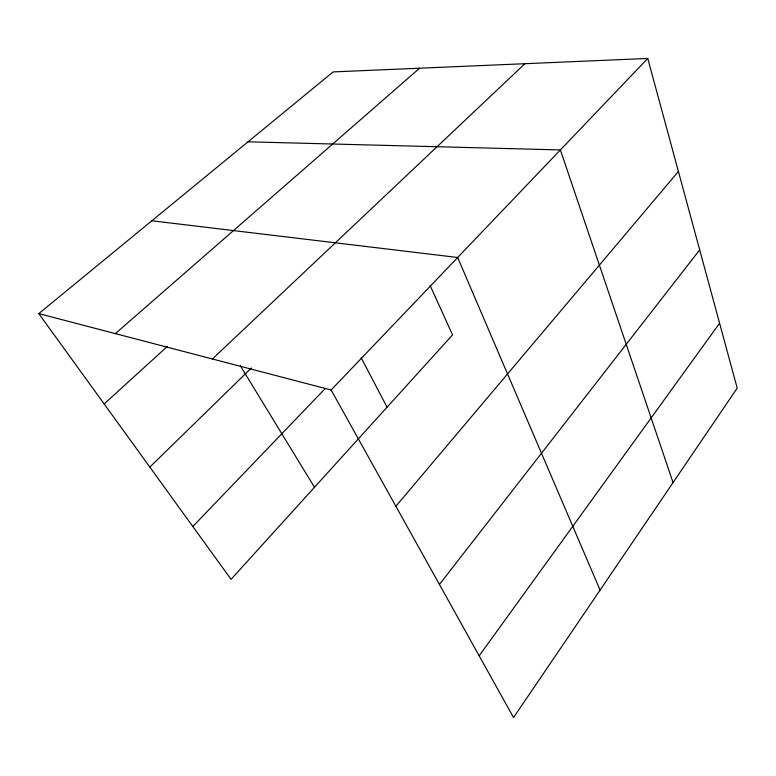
<?xml version="1.0" encoding="UTF-8"?>
<svg xmlns="http://www.w3.org/2000/svg" width="776" height="776" viewBox="0 0 776 776"><rect width="100%" height="100%" fill="white"/><g stroke="black" fill="none" stroke-linecap="round" stroke-linejoin="round"><path stroke-width="1.16" d="M479.17 655.807L719.595 323.223M439.429 584.464L699.69 249.891M395.886 506.272L678.418 171.457M331.129 389.998L647.747 58.442L737.2 388.107L513.557 717.558L331.129 389.998L38.8 313.611L333.137 71.916L647.747 58.442M192.817 526.497L325.406 388.369M149.836 467.084L251.375 367.999M212.42 358.978L524.925 63.7M104.149 403.937L167.461 346.339M115.362 333.622L419.574 68.22M248.019 141.814L560.369 149.933L673.064 482.585M151.853 220.782L457.665 257.486L600.09 590.09M38.8 313.611L231.054 579.352L452.553 334.912L430.195 285.655M240.327 365.748L314.493 487.27M361.121 357.678L387.059 407.187"/></g></svg>
